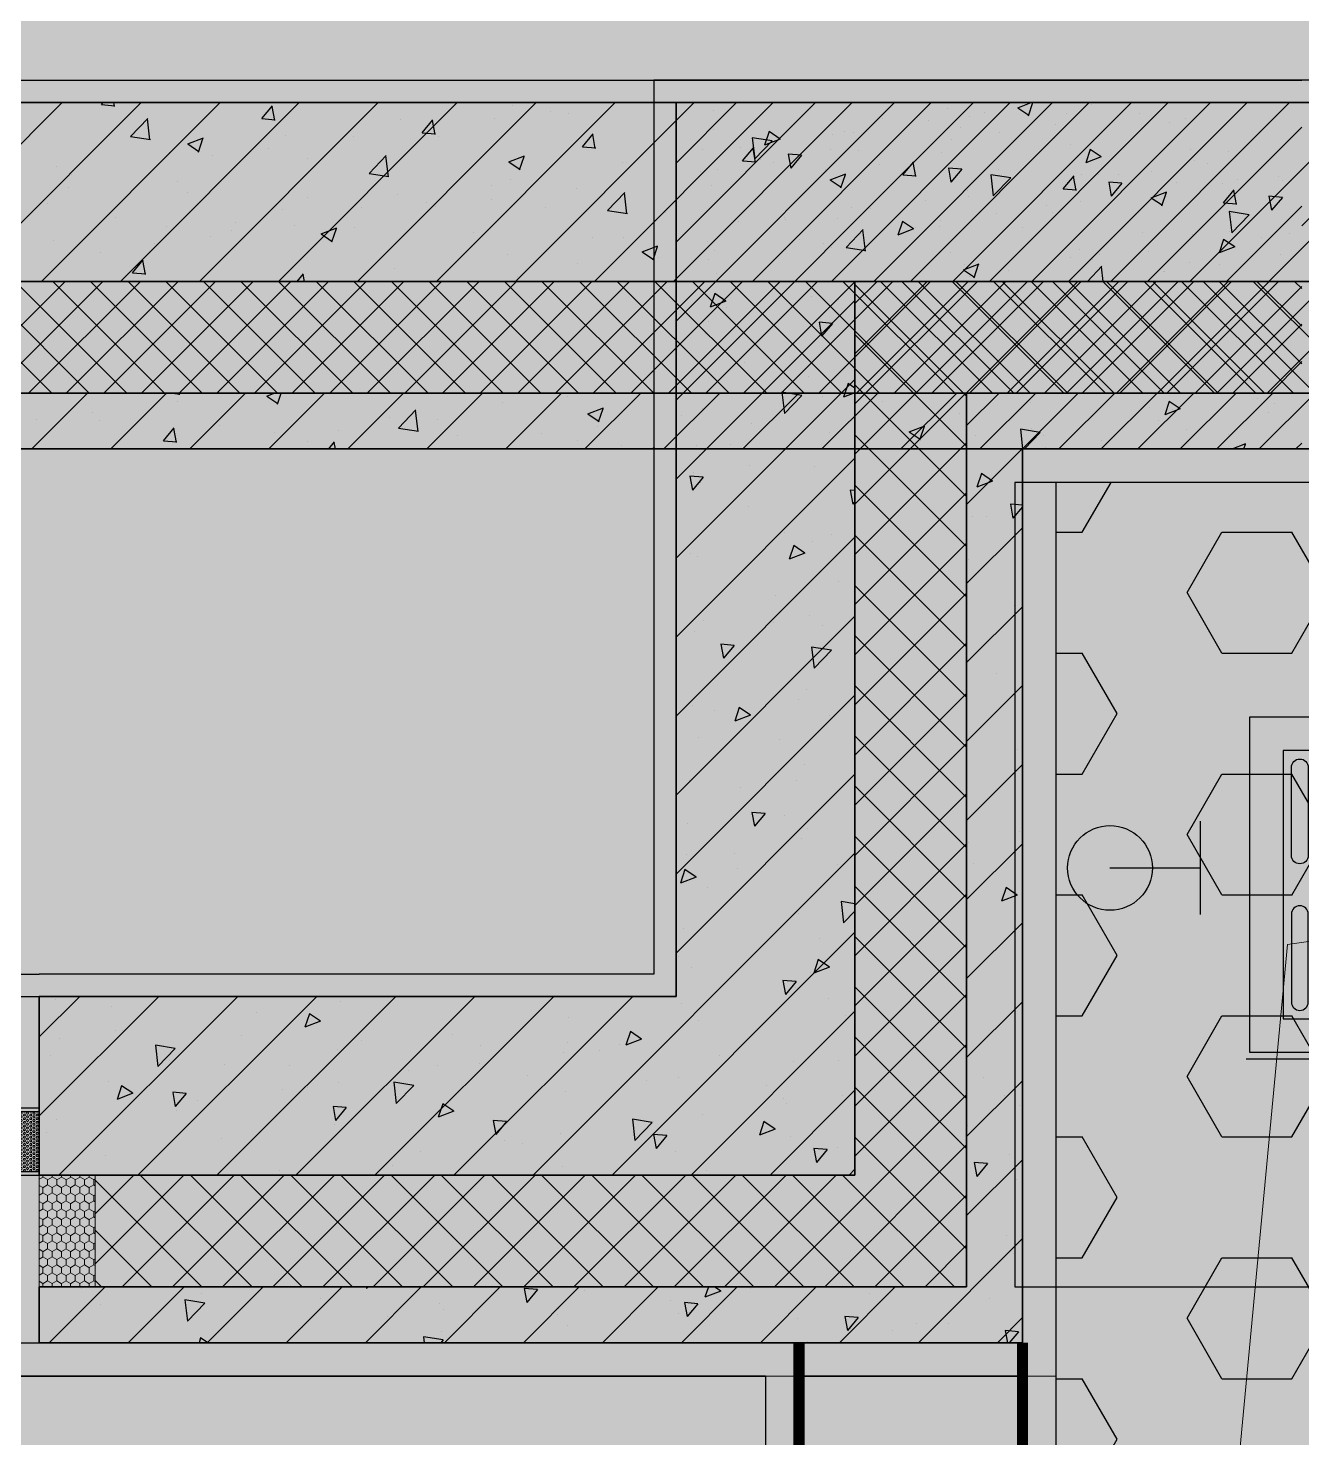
# Model space of a CAD drawing. Header units: inches. Extents: x 143994 to 247866, y 243815 to 272761.
# Drawn here: x 233328 to 234468, y 248811 to 250073 of the extents above; entities that cross this region are included whole.
import ezdxf

# ---------------------------------------------------------------- set-up
doc = ezdxf.new("R2010")
doc.units = ezdxf.units.IN
doc.header["$LTSCALE"] = 1000
doc.header["$MEASUREMENT"] = 0
doc.linetypes.add('DASH', pattern=[0.35, 0.25, -0.1])
doc.layers.get('DEFPOINTS').update_dxf_attribs({"color": 62})
for name, color, linetype in [('0-hat', 251, 'Continuous'), ('0-p5', 5, 'Continuous'), ('0-p7', 7, 'Continuous'), ('0-p9', 9, 'Continuous'), ('0-建筑1F', 127, 'Continuous'), ('0-建筑2F', 127, 'Continuous'), ('00给水管件', 32, 'Continuous'), ('00雨水标注', 3, 'Continuous'), ('A-S-face(建筑粉刷线)', 136, 'Continuous'), ('A-Wall-Patn', 255, 'Continuous'), ('PUB_HATCH', 8, 'Continuous')]:
    doc.layers.add(name, color=color, linetype=linetype)
for name, color, linetype, lineweight in [('A-Flr-LVTRY', 8, 'Continuous', 9), ('A-M-Stone', 11, 'Continuous', 15), ('A-Wall', 254, 'Continuous', 35), ('MQ-HZ幕墙绘制', 6, 'Continuous', 13), ('W-保温层', 8, 'Continuous', 13)]:
    doc.layers.add(name, color=color, linetype=linetype, lineweight=lineweight)
doc.styles.get("Standard").update_dxf_attribs({"font": 'arial.ttf'})
doc.linetypes.add('R_WATER_SUPPLY', pattern='A,3,-0.2,["R",Standard,S=0.3,R=0,X=-0.1,Y=-0.15],-0.2', length=3.4)

# ---------------------------------------------------------------- blocks, each defined once
blk = doc.blocks.new('A$C3A954F53')
at = {"layer": '0-hat'}
h = blk.add_hatch(dxfattribs=at)
h.set_pattern_fill('HEX', color=256, scale=500)
h.set_pattern_definition([(0, (36396.67, 147322.27), (0, 108.253175), [62.5, -125]), (120, (36396.67, 147322.27), (-93.75, -54.12659), [62.5, -125]), (60, (36459.17, 147322.27), (-93.75, 54.12659), [62.5, -125])])
h.paths.add_polyline_path([(3259.6, 0.1), (2859.5, 0.1), (2859.5, -34.5), (619.5, -34.5), (619.5, 0.5), (0, 0), (0, -2609.5), (3259.5, -2609.5)])
at = {"layer": 'DEFPOINTS'}
blk.add_lwpolyline([(3259.6, 0.1), (2859.5, 0.1), (2859.5, -34.5), (619.5, -34.5), (619.5, 0.5), (0, 0), (0, -2609.5), (3259.5, -2609.5)], close=True, dxfattribs=at)
blk = doc.blocks.new('144')
at = {"layer": 'A-S-face(建筑粉刷线)', "color": 127}
blk.add_line((647611.9, -390130.3), (649916.9, -390130.3), dxfattribs=at)
at = {"layer": 'A-Wall', "color": 127}
for p, q in [((649916.9, -390150.3), (647611.9, -390150.3)), ((649916.9, -390310.3), (647611.9, -390310.3)), ((647611.9, -390410.3), (649916.9, -390410.3)), ((647611.9, -390460.3), (649916.9, -390460.3)), ((649466.9, -390460.3), (649666.9, -390460.3))]:
    blk.add_line(p, q, dxfattribs=at)
at = {"layer": 'PUB_HATCH', "color": 127, "linetype": 'Continuous'}
for p, q in [((648647.4, -390310.3), (648807.4, -390150.3)), ((648718.1, -390310.3), (648878.1, -390150.3)), ((648788.9, -390310.3), (648948.9, -390150.3)), ((648842.7, -390152.1), (648844.2, -390150.3)), ((648842.7, -390152.1), (648854.7, -390153.1)), ((648854.3, -390153.6), (648853.7, -390150.3)), ((648859.6, -390310.3), (649019.6, -390150.3)), ((648930.3, -390310.3), (649090.3, -390150.3)), ((648986.2, -390164.6), (648995.8, -390153.1)), ((648997.7, -390166.2), (648995.4, -390153.6)), ((649001, -390310.3), (649161, -390150.3)), ((649071.7, -390310.3), (649231.7, -390150.3)), ((649142.4, -390310.3), (649302.4, -390150.3)), ((649210.9, -390152.7), (649210.9, -390152.7)), ((649213.1, -390310.3), (649373.1, -390150.3)), ((649283.8, -390310.3), (649443.8, -390150.3)), ((649354.5, -390310.3), (649514.5, -390150.3)), ((649425.3, -390310.3), (649585.3, -390150.3)), ((649492.8, -390150.9), (649492.8, -390150.9)), ((649496, -390310.3), (649656, -390150.3)), ((649566.7, -390310.3), (649726.7, -390150.3)), ((649637.4, -390310.3), (649797.4, -390150.3)), ((649662.8, -390154.8), (649674.6, -390150.3)), ((649672.3, -390162), (649676.3, -390150.3)), ((649708.1, -390310.3), (649868.1, -390150.3)), ((649916.9, -390260.7), (650027.3, -390150.3)), ((648868.6, -390180.6), (648884.2, -390164.4)), ((648886, -390183.7), (648883.8, -390164.7)), ((648986.2, -390164.6), (648998.1, -390165.7)), ((649109.9, -390165.5), (649109.9, -390165.5)), ((649129.6, -390177.2), (649139.2, -390165.7)), ((649141.2, -390178.7), (649138.9, -390166.2)), ((649194.5, -390164.4), (649194.5, -390164.4)), ((649244.6, -390157.8), (649244.6, -390157.8)), ((649260.7, -390160.4), (649260.7, -390160.4)), ((649541.9, -390164.3), (649541.9, -390164.3)), ((649599.6, -390155.4), (649599.6, -390155.4)), ((649619.9, -390162.4), (649619.9, -390162.4)), ((649662.8, -390154.8), (649672.7, -390161.5)), ((649706.3, -390159.9), (649706.3, -390159.9)), ((649771.9, -390160.3), (649771.9, -390160.3)), ((649813.1, -390164.4), (649813.1, -390164.4)), ((649007.2, -390179.6), (649007.2, -390179.6)), ((649129.6, -390177.2), (649141.6, -390178.2)), ((649273.1, -390189.7), (649282.7, -390178.2)), ((649284.6, -390191.3), (649282.3, -390178.7)), ((649516.1, -390177.4), (649516.1, -390177.4)), ((649646.1, -390176.9), (649646.1, -390176.9)), ((649696.2, -390170.3), (649696.2, -390170.3)), ((649778.8, -390310.3), (649916.9, -390172.2)), ((648868.6, -390180.6), (648886.4, -390183.4)), ((648919.9, -390187.3), (648933.9, -390181.9)), ((648919.9, -390187.3), (648929.8, -390194)), ((648929.4, -390194.5), (648933.5, -390182.4)), ((648992.4, -390191), (648992.4, -390191)), ((649068.2, -390181), (649068.2, -390181)), ((649144.1, -390180.4), (649144.1, -390180.4)), ((649273.1, -390189.7), (649285, -390190.8)), ((649415, -390190.2), (649415, -390190.2)), ((649416.5, -390202.3), (649426.1, -390190.8)), ((649425.3, -390184.3), (649425.3, -390184.3)), ((649428.1, -390203.8), (649425.8, -390191.3)), ((648903.3, -390194.6), (648903.3, -390194.6)), ((648942.4, -390197.6), (648942.4, -390197.6)), ((649027.4, -390200.5), (649027.4, -390200.5)), ((649082.1, -390213.7), (649097.6, -390197.5)), ((649099.5, -390216.8), (649097.2, -390197.8)), ((649207.3, -390203.3), (649221.3, -390197.9)), ((649207.3, -390203.3), (649217.3, -390210)), ((649216.9, -390210.5), (649220.9, -390198.4)), ((649308.6, -390204.3), (649308.6, -390204.3)), ((649312.4, -390204.3), (649312.4, -390204.3)), ((649416.5, -390202.3), (649428.5, -390203.3)), ((649444.1, -390203.5), (649444.1, -390203.5)), ((649519.8, -390193.5), (649519.8, -390193.5)), ((649560, -390214.8), (649569.6, -390203.3)), ((649571.5, -390216.4), (649569.2, -390203.8)), ((649821.2, -390202.1), (649821.2, -390202.1)), ((649851.6, -390194.2), (649851.6, -390194.2)), ((648802.3, -390207.4), (648802.3, -390207.4)), ((648816.1, -390214.2), (648816.1, -390214.2)), ((649082.1, -390213.7), (649099.8, -390216.5)), ((649394, -390210.1), (649394, -390210.1)), ((649494.7, -390219.3), (649508.7, -390214)), ((649504.3, -390226.5), (649508.4, -390214.5)), ((649560, -390214.8), (649571.9, -390215.9)), ((649703.4, -390227.4), (649713.1, -390215.9)), ((649715, -390228.9), (649712.7, -390216.4)), ((649720.2, -390214.9), (649720.2, -390214.9)), ((649734.9, -390214.2), (649734.9, -390214.2)), ((649895.7, -390216), (649895.7, -390216)), ((648813.3, -390226), (648813.3, -390226)), ((648910.8, -390220.5), (648910.8, -390220.5)), ((648920, -390230.5), (648920, -390230.5)), ((649192, -390224.3), (649192, -390224.3)), ((649208.5, -390219.3), (649208.5, -390219.3)), ((649267.7, -390226.7), (649267.7, -390226.7)), ((649494.7, -390219.3), (649504.7, -390226)), ((649617.5, -390229), (649617.5, -390229)), ((649703.4, -390227.4), (649715.4, -390228.4)), ((649782.2, -390235.4), (649796.2, -390230)), ((649791.7, -390242.6), (649795.8, -390230.5)), ((649845.6, -390222.6), (649845.6, -390222.6)), ((649846.9, -390239.9), (649856.5, -390228.4)), ((649858.4, -390241.5), (649856.1, -390228.9)), ((648794.2, -390240.5), (648794.2, -390240.5)), ((649026.8, -390235), (649026.8, -390235)), ((649107.5, -390232.1), (649107.5, -390232.1)), ((649133.6, -390239.5), (649133.6, -390239.5)), ((649191.9, -390236.7), (649191.9, -390236.7)), ((649295.5, -390246.8), (649311.1, -390230.6)), ((649312.9, -390249.9), (649310.7, -390231)), ((649618.3, -390234.3), (649618.3, -390234.3)), ((649719.3, -390239.2), (649719.3, -390239.2)), ((649782.2, -390235.4), (649792.1, -390242.1)), ((649846.9, -390239.9), (649858.8, -390241)), ((649849.5, -390310.3), (649916.9, -390242.9)), ((648855.4, -390252.9), (648855.4, -390252.9)), ((649004.8, -390246.1), (649004.8, -390246.1)), ((649075.4, -390244.4), (649075.4, -390244.4)), ((649141.9, -390243.3), (649141.9, -390243.3)), ((649240.3, -390244.1), (649240.3, -390244.1)), ((649295.5, -390246.8), (649313.3, -390249.6)), ((649347.1, -390248.6), (649347.1, -390248.6)), ((649453.9, -390253.1), (649453.9, -390253.1)), ((649501.7, -390254.3), (649501.7, -390254.3)), ((649513.6, -390244), (649513.6, -390244)), ((649643.6, -390249.2), (649643.6, -390249.2)), ((648900.9, -390261.1), (648900.9, -390261.1)), ((648958.7, -390264.4), (648958.7, -390264.4)), ((648962.2, -390257.4), (648962.2, -390257.4)), ((649015.6, -390259.9), (649015.6, -390259.9)), ((649039.3, -390267.8), (649053.3, -390262.4)), ((649039.3, -390267.8), (649049.2, -390274.5)), ((649048.8, -390275), (649052.9, -390263)), ((649069, -390261.9), (649069, -390261.9)), ((649175.7, -390266.4), (649175.7, -390266.4)), ((649412.6, -390256.8), (649412.6, -390256.8)), ((649509, -390279.9), (649524.5, -390263.7)), ((649526.4, -390283.1), (649524.1, -390264.1)), ((649560.6, -390257.6), (649560.6, -390257.6)), ((649593.5, -390255.8), (649593.5, -390255.8)), ((649667.4, -390262.1), (649667.4, -390262.1)), ((649774.1, -390266.6), (649774.1, -390266.6)), ((648799.9, -390273.9), (648799.9, -390273.9)), ((648889.7, -390276.5), (648889.7, -390276.5)), ((648939.8, -390269.9), (648939.8, -390269.9)), ((649282.5, -390270.9), (649282.5, -390270.9)), ((649309.9, -390270.8), (649309.9, -390270.8)), ((649326.7, -390283.8), (649340.7, -390278.5)), ((649336.3, -390291.1), (649340.3, -390279)), ((649385, -390274.3), (649385, -390274.3)), ((649389.3, -390275.4), (649389.3, -390275.4)), ((649467.2, -390272.4), (649467.2, -390272.4)), ((649496, -390279.9), (649496, -390279.9)), ((649509, -390279.9), (649526.7, -390282.7)), ((649818.8, -390268.7), (649818.8, -390268.7)), ((649880.9, -390271.1), (649880.9, -390271.1)), ((648842.1, -390284.4), (648842.1, -390284.4)), ((648870.4, -390302.5), (648880.1, -390291)), ((648882, -390304.1), (648879.7, -390291.5)), ((649206.1, -390285.8), (649206.1, -390285.8)), ((649326.7, -390283.8), (649336.6, -390290.6)), ((649341.4, -390289), (649341.4, -390289)), ((649391.5, -390282.4), (649391.5, -390282.4)), ((649602.8, -390284.5), (649602.8, -390284.5)), ((649709.6, -390289), (649709.6, -390289)), ((649717.8, -390281.5), (649717.8, -390281.5)), ((649816.3, -390293.5), (649816.3, -390293.5)), ((648870.4, -390302.5), (648882.4, -390303.6)), ((649017.9, -390310.3), (649023.5, -390303.6)), ((649024.3, -390310.3), (649023.2, -390304.1)), ((649105, -390298.6), (649105, -390298.6)), ((649215.1, -390305.6), (649215.1, -390305.6)), ((649268.4, -390294.3), (649268.4, -390294.3)), ((649614.1, -390299.9), (649628.1, -390294.5)), ((649614.1, -390299.9), (649624.1, -390306.6)), ((649615.1, -390295.5), (649615.1, -390295.5)), ((649623.7, -390307.1), (649627.7, -390295)), ((649725.1, -390310.3), (649738, -390296.8)), ((649739.1, -390310.3), (649737.6, -390297.2)), ((649793, -390301.5), (649793, -390301.5)), ((649843.1, -390294.9), (649843.1, -390294.9)), ((648780.3, -390460.3), (648830.3, -390410.3)), ((648851, -390460.3), (648901, -390410.3)), ((648906.2, -390410.3), (648912.9, -390411.3)), ((648910.3, -390417.7), (648910.3, -390417.7)), ((648912.5, -390411.7), (648912.4, -390410.3)), ((648921.7, -390460.3), (648971.7, -390410.3)), ((648990.6, -390412.9), (648997.3, -390410.3)), ((648990.6, -390412.9), (649000.5, -390419.6)), ((648992.4, -390460.3), (649042.4, -390410.3)), ((649000.2, -390420.1), (649003.4, -390410.3)), ((649063.1, -390460.3), (649113.1, -390410.3)), ((649133.8, -390460.3), (649183.8, -390410.3)), ((649201.2, -390419), (649201.2, -390419)), ((649204.5, -390460.3), (649254.5, -390410.3)), ((649260.1, -390413.7), (649260.1, -390413.7)), ((649275.3, -390460.3), (649325.3, -390410.3)), ((649346, -390460.3), (649396, -390410.3)), ((649416.7, -390460.3), (649466.7, -390410.3)), ((649487.4, -390460.3), (649537.4, -390410.3)), ((649488.3, -390413.6), (649488.3, -390413.6)), ((649541.3, -390417.5), (649541.3, -390417.5)), ((649558.1, -390460.3), (649608.1, -390410.3)), ((649628.8, -390460.3), (649678.8, -390410.3)), ((649699.5, -390460.3), (649749.5, -390410.3)), ((649712.9, -390414.6), (649712.9, -390414.6)), ((649770.2, -390460.3), (649820.2, -390410.3)), ((649840.9, -390460.3), (649890.9, -390410.3)), ((648834.6, -390427.7), (648834.6, -390427.7)), ((649100.2, -390431.8), (649100.2, -390431.8)), ((649108.6, -390441.7), (649124.1, -390425.4)), ((649126, -390444.8), (649123.8, -390425.8)), ((649278, -390428.9), (649292, -390423.5)), ((649278, -390428.9), (649288, -390435.6)), ((649287.6, -390436.1), (649291.6, -390424)), ((649362, -390430.2), (649362, -390430.2)), ((649610.2, -390428.7), (649610.2, -390428.7)), ((648784.5, -390434.3), (648784.5, -390434.3)), ((648841.3, -390434.4), (648841.3, -390434.4)), ((648898.2, -390452.9), (648907.8, -390441.5)), ((648909.8, -390454.5), (648907.5, -390442)), ((648948.1, -390438.9), (648948.1, -390438.9)), ((649054.8, -390443.4), (649054.8, -390443.4)), ((649108.6, -390441.7), (649126.4, -390444.4)), ((649143.5, -390433.7), (649143.5, -390433.7)), ((649286.2, -390440.2), (649286.2, -390440.2)), ((649424.7, -390437.6), (649424.7, -390437.6)), ((649506.3, -390443.7), (649506.3, -390443.7)), ((649565.4, -390444.9), (649579.4, -390439.5)), ((649565.4, -390444.9), (649575.4, -390451.6)), ((649575, -390452.1), (649579.1, -390440)), ((649813.6, -390442.7), (649813.6, -390442.7)), ((648898.2, -390452.9), (648910.2, -390454)), ((648997.5, -390445.9), (648997.5, -390445.9)), ((649026.9, -390453.7), (649026.9, -390453.7)), ((649046, -390460.3), (649051.3, -390454)), ((649052, -390460.3), (649050.9, -390454.5)), ((649161.6, -390447.9), (649161.6, -390447.9)), ((649236.2, -390446.8), (649236.2, -390446.8)), ((649268.4, -390452.4), (649268.4, -390452.4)), ((649308.1, -390457.6), (649308.1, -390457.6)), ((649375.1, -390456.9), (649375.1, -390456.9)), ((649405.3, -390456.5), (649405.3, -390456.5)), ((649737.9, -390452.7), (649737.9, -390452.7)), ((649851, -390447.5), (649851, -390447.5)), ((649854.5, -390460.3), (649866.9, -390455.5)), ((649865.1, -390460.3), (649866.5, -390456)), ((649911.6, -390460.3), (649916.9, -390455)), ((649915.4, -390453.4), (649915.4, -390453.4)), ((649335.9, -390460.3), (649337.6, -390458.5)), ((649337.4, -390460.3), (649337.2, -390458.9)), ((649466.9, -390460.5), (649467.1, -390460.3)), ((649687.8, -390459.2), (649687.8, -390459.2))]:
    blk.add_line(p, q, dxfattribs=at)
at = {"layer": 'W-保温层', "color": 127, "linetype": 'Continuous'}
for p, q in [((648698.1, -390310.3), (648798.1, -390410.3)), ((648710.1, -390410.3), (648810.1, -390310.3)), ((648731.8, -390310.3), (648831.8, -390410.3)), ((648743.8, -390410.3), (648843.8, -390310.3)), ((648765.5, -390310.3), (648865.5, -390410.3)), ((648777.5, -390410.3), (648877.5, -390310.3)), ((648799.2, -390310.3), (648899.2, -390410.3)), ((648811.2, -390410.3), (648911.2, -390310.3)), ((648832.8, -390310.3), (648932.8, -390410.3)), ((648844.8, -390410.3), (648944.8, -390310.3)), ((648866.5, -390310.3), (648966.5, -390410.3)), ((648878.5, -390410.3), (648978.5, -390310.3)), ((648900.2, -390310.3), (649000.2, -390410.3)), ((648912.2, -390410.3), (649012.2, -390310.3)), ((648933.9, -390310.3), (649033.9, -390410.3)), ((648945.9, -390410.3), (649045.9, -390310.3)), ((648967.5, -390310.3), (649067.5, -390410.3)), ((648979.5, -390410.3), (649079.5, -390310.3)), ((649001.2, -390310.3), (649101.2, -390410.3)), ((649013.2, -390410.3), (649113.2, -390310.3)), ((649034.9, -390310.3), (649134.9, -390410.3)), ((649046.9, -390410.3), (649146.9, -390310.3)), ((649068.6, -390310.3), (649168.6, -390410.3)), ((649080.6, -390410.3), (649180.6, -390310.3)), ((649102.2, -390310.3), (649202.2, -390410.3)), ((649114.2, -390410.3), (649214.2, -390310.3)), ((649135.9, -390310.3), (649235.9, -390410.3)), ((649147.9, -390410.3), (649247.9, -390310.3)), ((649169.6, -390310.3), (649269.6, -390410.3)), ((649181.6, -390410.3), (649281.6, -390310.3)), ((649203.3, -390310.3), (649303.3, -390410.3)), ((649215.3, -390410.3), (649315.3, -390310.3)), ((649236.9, -390310.3), (649336.9, -390410.3)), ((649248.9, -390410.3), (649348.9, -390310.3)), ((649270.6, -390310.3), (649370.6, -390410.3)), ((649282.6, -390410.3), (649382.6, -390310.3)), ((649304.3, -390310.3), (649404.3, -390410.3)), ((649316.3, -390410.3), (649416.3, -390310.3)), ((649338, -390310.3), (649438, -390410.3)), ((649350, -390410.3), (649450, -390310.3)), ((649371.6, -390310.3), (649471.6, -390410.3)), ((649383.6, -390410.3), (649483.6, -390310.3)), ((649405.3, -390310.3), (649505.3, -390410.3)), ((649417.3, -390410.3), (649517.3, -390310.3)), ((649439, -390310.3), (649539, -390410.3)), ((649451, -390410.3), (649551, -390310.3)), ((649472.7, -390310.3), (649572.7, -390410.3)), ((649484.7, -390410.3), (649584.7, -390310.3)), ((649506.3, -390310.3), (649606.3, -390410.3)), ((649518.4, -390410.3), (649618.4, -390310.3)), ((649540, -390310.3), (649640, -390410.3)), ((649552, -390410.3), (649652, -390310.3)), ((649573.7, -390310.3), (649673.7, -390410.3)), ((649585.7, -390410.3), (649685.7, -390310.3)), ((649607.4, -390310.3), (649707.4, -390410.3)), ((649619.4, -390410.3), (649719.4, -390310.3)), ((649641.1, -390310.3), (649741.1, -390410.3)), ((649653.1, -390410.3), (649753.1, -390310.3)), ((649674.7, -390310.3), (649774.7, -390410.3)), ((649686.7, -390410.3), (649786.7, -390310.3)), ((649708.4, -390310.3), (649808.4, -390410.3)), ((649720.4, -390410.3), (649820.4, -390310.3)), ((649742.1, -390310.3), (649842.1, -390410.3)), ((649754.1, -390410.3), (649854.1, -390310.3)), ((649775.8, -390310.3), (649875.8, -390410.3)), ((649787.8, -390410.3), (649887.8, -390310.3)), ((649809.4, -390310.3), (649909.4, -390410.3)), ((649821.4, -390410.3), (649916.9, -390314.8)), ((649843.1, -390310.3), (649916.9, -390384.1)), ((649876.8, -390310.3), (649916.9, -390350.4)), ((649910.5, -390310.3), (649916.9, -390316.7)), ((649855.1, -390410.3), (649916.9, -390348.5)), ((649888.8, -390410.3), (649916.9, -390382.1))]:
    blk.add_line(p, q, dxfattribs=at)
blk = doc.blocks.new('1442323')
at = {"layer": 'MQ-HZ幕墙绘制'}
h = blk.add_hatch(dxfattribs=at)
h.set_pattern_fill('HEX', color=127, style=0)
h.set_pattern_definition([(1e-14, (690661.5287, -390018.3565), (-4e-16, 1.649778), [0.9525, -1.905]), (120, (690661.5287, -390018.3565), (-1.4287497, -0.824889), [0.9525, -1.905]), (60, (690662.4812, -390018.3565), (-1.4287497, 0.824889), [0.9525, -1.905])])
h.paths.add_polyline_path([(690836.9, -391196.3), (690836.9, -391142.3), (690819.9, -391142.3), (690819.9, -391196.3)])
h = blk.add_hatch(dxfattribs=at)
h.set_pattern_fill('HONEY', color=127, scale=3, angle=90)
h.set_pattern_definition([(90, (309965.537, -388663.768), (-4.124445, 7.14375), [4.7625, -9.525]), (210, (309965.537, -388663.768), (-4.12444648, -7.143749147), [4.7625, -9.525]), (150, (309965.537, -388663.768), (-8.24889148, 8.53e-07), [-9.525, 4.7625])])
h.paths.add_polyline_path([(690836.9, -391199.3), (690836.9, -391299.3), (690886.9, -391299.3), (690886.9, -391199.3)])
at = {"layer": 'A-Flr-LVTRY', "color": 127}
for p, q in [((691954.2, -390992.9), (694896.9, -390579.3)), ((691746.9, -393189.3), (691954.2, -390992.9))]:
    blk.add_line(p, q, dxfattribs=at)
at = {"layer": 'A-M-Stone', "color": 127}
for p, q in [((692336.9, -390579.3), (691746.9, -390579.3)), ((691746.9, -390579.3), (691746.9, -391379.3)), ((690806.9, -391379.3), (690836.9, -391379.3)), ((691746.9, -391379.3), (690836.9, -391379.3))]:
    blk.add_line(p, q, dxfattribs=at)
at = {"layer": 'A-S-face(建筑粉刷线)', "color": 127}
for p, q in [((692336.9, -390219.3), (691386.9, -390219.3)), ((691386.9, -390219.3), (691386.9, -391019.3)), ((691386.9, -391019.3), (690836.9, -391019.3))]:
    blk.add_line(p, q, dxfattribs=at)
blk.add_lwpolyline([(690816.9, -391139.3), (690816.9, -391019.3), (690836.9, -391019.3)], dxfattribs=at)
at = {"layer": 'A-Wall', "color": 127}
for p, q in [((692336.9, -390239.3), (691406.9, -390239.3)), ((691406.9, -390239.3), (691406.9, -391039.3)), ((691566.9, -391199.3), (691566.9, -390399.3)), ((691566.9, -390399.3), (692336.9, -390399.3)), ((691666.9, -391299.3), (691666.9, -390499.3)), ((691666.9, -390499.3), (692336.9, -390499.3)), ((692336.9, -390549.3), (691716.9, -390549.3)), ((691716.9, -390549.3), (691716.9, -391349.3)), ((691406.9, -391039.3), (690836.9, -391039.3)), ((690836.9, -391039.3), (690836.9, -391199.3)), ((690836.9, -391199.3), (691566.9, -391199.3)), ((690836.9, -391349.3), (690836.9, -391299.3)), ((690836.9, -391299.3), (691666.9, -391299.3)), ((691716.9, -391349.3), (690836.9, -391349.3)), ((691716.9, -391379.3), (691516.9, -391379.3))]:
    blk.add_line(p, q, dxfattribs=at)
at = {"layer": 'MQ-HZ幕墙绘制', "color": 127, "lineweight": -3}
blk.add_lwpolyline([(690816.9, -391139.3), (690816.9, -391199.3), (690833.9, -391199.3), (690833.9, -391199.3), (690836.9, -391199.3), (690836.9, -391196.3), (690819.9, -391196.3), (690819.9, -391142.3), (690836.9, -391142.3), (690836.9, -391139.3), (690833.9, -391139.3), (690833.9, -391139.3), (690816.9, -391139.3, 0.000051)], format="xyb", dxfattribs=at)
at = {"layer": 'MQ-HZ幕墙绘制', "color": 127}
blk.add_lwpolyline([(690836.9, -391199.3), (690836.9, -391299.3), (690886.9, -391299.3), (690886.9, -391199.3)], close=True, dxfattribs=at)
at = {"layer": 'PUB_HATCH', "color": 127, "linetype": 'Continuous'}
for p, q in [((691673.2, -390239.3), (691406.9, -390505.6)), ((691602.5, -390239.3), (691406.9, -390434.8)), ((691531.7, -390239.3), (691406.9, -390364.1)), ((691461, -390239.3), (691406.9, -390293.4)), ((691743.9, -390239.3), (691583.9, -390399.3)), ((691814.6, -390239.3), (691654.6, -390399.3)), ((691885.3, -390239.3), (691725.3, -390399.3)), ((691778.3, -390241.2), (691778.3, -390241.2)), ((691956, -390239.3), (691796, -390399.3)), ((692026.7, -390239.3), (691866.7, -390399.3)), ((692097.4, -390239.3), (691937.4, -390399.3)), ((691952.4, -390242.1), (691952.4, -390242.1)), ((691440.7, -390246.5), (691440.7, -390246.5)), ((691633.1, -390254.9), (691633.1, -390254.9)), ((691683.1, -390248.3), (691683.1, -390248.3)), ((691440.1, -390263.6), (691440.1, -390263.6)), ((691490.1, -390265.2), (691486.1, -390277.3)), ((691500.1, -390271.9), (691490.1, -390265.2)), ((691546.8, -390268.1), (691546.8, -390268.1)), ((691557.3, -390264.8), (691557.3, -390264.8)), ((691661.7, -390261.2), (691661.7, -390261.2)), ((691848.5, -390257.1), (691848.5, -390257.1)), ((691475.1, -390270.7), (691477.3, -390289.7)), ((691492.9, -390273.5), (691475.1, -390270.7)), ((691492.9, -390273.5), (691477.3, -390289.7)), ((691500.1, -390271.9), (691486.1, -390277.3)), ((691653.6, -390272.6), (691653.6, -390272.6)), ((691745.8, -390271.2), (691745.8, -390271.2)), ((691760.3, -390277.1), (691760.3, -390277.1)), ((691431, -390281.5), (691431, -390281.5)), ((691482.2, -390290.4), (691482.2, -390290.4)), ((691519.1, -390286.4), (691507.2, -390285.4)), ((691507.2, -390285.4), (691509.5, -390297.9)), ((691519.1, -390286.4), (691509.5, -390297.9)), ((691545.1, -390281.2), (691545.1, -390281.2)), ((691644.8, -390284), (691644.8, -390284)), ((691777.5, -390281.2), (691773.5, -390293.3)), ((691787.5, -390287.9), (691773.5, -390293.3)), ((691787.5, -390287.9), (691777.5, -390281.2)), ((691867.1, -390281.6), (691867.1, -390281.6)), ((691428.4, -390301.2), (691428.4, -390301.2)), ((691540.9, -390299), (691540.9, -390299)), ((691589, -390295), (691589, -390295)), ((691662.6, -390299), (691650.6, -390297.9)), ((691650.6, -390297.9), (691652.9, -390310.5)), ((691662.6, -390299), (691652.9, -390310.5)), ((691688.6, -390303.8), (691690.8, -390322.8)), ((691706.4, -390306.6), (691688.6, -390303.8)), ((691695.8, -390299.5), (691695.8, -390299.5)), ((691802.5, -390304), (691802.5, -390304)), ((691832.6, -390300.6), (691832.6, -390300.6)), ((691882.6, -390294), (691882.6, -390294)), ((691438.2, -390313.1), (691438.2, -390313.1)), ((691706.4, -390306.6), (691690.8, -390322.8)), ((691756.8, -390310.5), (691756.8, -390310.5)), ((691806, -390311.5), (691794.1, -390310.5)), ((691794.1, -390310.5), (691796.4, -390323)), ((691806, -390311.5), (691796.4, -390323)), ((691854.7, -390311.2), (691854.7, -390311.2)), ((691909.3, -390308.5), (691909.3, -390308.5)), ((691949.9, -390308.7), (691949.9, -390308.7)), ((691630.5, -390327.2), (691630.5, -390327.2)), ((691738.1, -390331.2), (691738.1, -390331.2)), ((691846.1, -390323.7), (691846.1, -390323.7)), ((691949.5, -390324.1), (691937.5, -390323)), ((691937.5, -390323), (691939.8, -390335.6)), ((691949.5, -390324.1), (691939.8, -390335.6)), ((691504.7, -390343.7), (691504.7, -390343.7)), ((691580.5, -390333.8), (691580.5, -390333.8)), ((691743.4, -390337.7), (691743.4, -390337.7)), ((691902, -390336.9), (691904.2, -390355.9)), ((691919.8, -390339.7), (691902, -390336.9)), ((691919.8, -390339.7), (691904.2, -390355.9)), ((691609.5, -390345.7), (691605.4, -390357.8)), ((691619.4, -390352.4), (691605.4, -390357.8)), ((691619.4, -390352.4), (691609.5, -390345.7)), ((691621.4, -390351.2), (691621.4, -390351.2)), ((691642.4, -390350.6), (691642.4, -390350.6)), ((691902.6, -390355.1), (691902.6, -390355.1)), ((691956.3, -390356.2), (691956.3, -390356.2)), ((691538.5, -390365.5), (691538.5, -390365.5)), ((691896.9, -390361.8), (691892.9, -390373.8)), ((691906.9, -390368.5), (691892.9, -390373.8)), ((691906.9, -390368.5), (691896.9, -390361.8)), ((691435.8, -390379.6), (691435.8, -390379.6)), ((691504.8, -390371.2), (691504.8, -390371.2)), ((691780, -390379.4), (691780, -390379.4)), ((691786, -390375.1), (691786, -390375.1)), ((691830, -390372.9), (691830, -390372.9)), ((691947.5, -390375.2), (691947.5, -390375.2)), ((691443.3, -390392.6), (691443.3, -390392.6)), ((691704.2, -390389.4), (691704.2, -390389.4)), ((691843.6, -390390.2), (691843.6, -390390.2)), ((691550, -390397.2), (691550, -390397.2)), ((691669.4, -390395.1), (691669.4, -390395.1)), ((691566.9, -390416.3), (691406.9, -390576.3)), ((691441.5, -390410.2), (691437.4, -390422.3)), ((691451.4, -390417), (691437.4, -390422.3)), ((691451.4, -390417), (691441.5, -390410.2)), ((691527.8, -390412.6), (691527.8, -390412.6)), ((691552.7, -390415.2), (691552.7, -390415.2)), ((691452.1, -390422.6), (691452.1, -390422.6)), ((691536, -390432.1), (691536, -390432.1)), ((691436.1, -390435.2), (691436.1, -390435.2)), ((691546.9, -390436.9), (691534.9, -390435.8)), ((691534.9, -390435.8), (691537.2, -390448.3)), ((691546.9, -390436.9), (691537.2, -390448.3)), ((691433.4, -390446.2), (691433.4, -390446.2)), ((691468.1, -390472), (691468.1, -390472)), ((691566.9, -390487), (691406.9, -390647)), ((691475.2, -390491.5), (691475.2, -390491.5)), ((691525.3, -390484.9), (691525.3, -390484.9)), ((691560.8, -390490.8), (691556.8, -390502.9)), ((691566.9, -390494.9), (691560.8, -390490.8)), ((691501.7, -390498.6), (691503.9, -390517.6)), ((691519.4, -390501.4), (691501.7, -390498.6)), ((691519.4, -390501.4), (691503.9, -390517.6)), ((691510.3, -390498.8), (691510.3, -390498.8)), ((691533.6, -390498.7), (691533.6, -390498.7)), ((691566.9, -390499), (691556.8, -390502.9)), ((691766.7, -390499.3), (691666.9, -390599.1)), ((691696, -390499.3), (691666.9, -390528.4)), ((691723.8, -390507.8), (691723.8, -390507.8)), ((691837.4, -390499.3), (691787.4, -390549.3)), ((691848.3, -390506.8), (691844.2, -390518.9)), ((691858.2, -390513.5), (691848.3, -390506.8)), ((691908.1, -390499.3), (691858.1, -390549.3)), ((691926.9, -390504), (691926.9, -390504)), ((691978.9, -390499.3), (691928.9, -390549.3)), ((691430.9, -390512.8), (691430.9, -390512.8)), ((691830.5, -390512.4), (691830.5, -390512.4)), ((691858.2, -390513.5), (691844.2, -390518.9)), ((691851.1, -390514), (691851.1, -390514)), ((691937.3, -390516.9), (691937.3, -390516.9)), ((691942.6, -390508.4), (691942.6, -390508.4)), ((691715.1, -390531.7), (691717.1, -390549.3)), ((691732.9, -390534.5), (691715.1, -390531.7)), ((691724.8, -390530.6), (691724.8, -390530.6)), ((691838.8, -390523.4), (691838.8, -390523.4)), ((691544.5, -390534.5), (691544.5, -390534.5)), ((691674.7, -390537.2), (691674.7, -390537.2)), ((691732.9, -390534.5), (691718.7, -390549.3)), ((691736.1, -390537.5), (691736.1, -390537.5)), ((691566.9, -390557.7), (691406.9, -390717.7)), ((691427.8, -390554.5), (691427.8, -390554.5)), ((691422.6, -390570.4), (691422.6, -390570.4)), ((691472.7, -390563.8), (691472.7, -390563.8)), ((691531.2, -390565.3), (691531.2, -390565.3)), ((691431.2, -390574.7), (691419.2, -390573.7)), ((691419.2, -390573.7), (691421.5, -390586.2)), ((691431.2, -390574.7), (691421.5, -390586.2)), ((691428.5, -390579.4), (691428.5, -390579.4)), ((691680.2, -390571.3), (691676.2, -390583.4)), ((691690.2, -390578), (691676.2, -390583.4)), ((691690.2, -390578), (691680.2, -390571.3)), ((691566.9, -390586.6), (691562.7, -390586.2)), ((691562.7, -390586.3), (691565, -390598.8)), ((691471.3, -390601), (691471.3, -390601)), ((691566.9, -390596.5), (691565, -390598.8)), ((691716.9, -390599.7), (691706.1, -390598.8)), ((691706.1, -390598.8), (691708.4, -390611.3)), ((691716.9, -390601.2), (691708.4, -390611.3)), ((691716.9, -390619.8), (691666.9, -390669.8)), ((691672.2, -390609.5), (691672.2, -390609.5)), ((691684.8, -390610), (691684.8, -390610)), ((691566.9, -390628.4), (691406.9, -390788.4)), ((691504.2, -390624.5), (691504.2, -390624.5)), ((691528.8, -390631.9), (691528.8, -390631.9)), ((691546.4, -390626.1), (691546.4, -390626.1)), ((691420.1, -390642.7), (691420.1, -390642.7)), ((691426.1, -390645.9), (691426.1, -390645.9)), ((691512.2, -390635.8), (691508.1, -390647.9)), ((691522.1, -390642.5), (691508.1, -390647.9)), ((691522.1, -390642.5), (691512.2, -390635.8)), ((691668.8, -390648.4), (691668.8, -390648.4)), ((691552.1, -390668.4), (691552.1, -390668.4)), ((691496.1, -390680.3), (691496.1, -390680.3)), ((691435.5, -390688.4), (691435.5, -390688.4)), ((691716.9, -390690.5), (691666.9, -390740.5)), ((691709.6, -390689.4), (691709.6, -390689.4)), ((691566.9, -390699.1), (691406.9, -390859.1)), ((691431.5, -390702.7), (691431.5, -390702.7)), ((691493.8, -390704.9), (691493.8, -390704.9)), ((691526.3, -390698.4), (691526.3, -390698.4)), ((691538.3, -390707.2), (691538.3, -390707.2)), ((691423.6, -390712.5), (691423.6, -390712.5)), ((691458.9, -390725.2), (691447, -390724.1)), ((691447, -390724.1), (691449.3, -390736.7)), ((691458.9, -390725.2), (691449.3, -390736.7)), ((691528.2, -390726.6), (691530.4, -390745.6)), ((691546, -390729.3), (691528.2, -390726.6)), ((691546, -390729.3), (691530.4, -390745.6)), ((691693.3, -390750.6), (691693.3, -390750.6)), ((691566.9, -390769.8), (691406.9, -390929.8)), ((691523.9, -390765), (691523.9, -390765)), ((691716.9, -390761.2), (691666.9, -390811.2)), ((691421.2, -390779.1), (691421.2, -390779.1)), ((691441.2, -390783.8), (691441.2, -390783.8)), ((691463.5, -390780.8), (691459.5, -390792.9)), ((691473.5, -390787.5), (691463.5, -390780.8)), ((691516.9, -390773.9), (691516.9, -390773.9)), ((691473.5, -390787.5), (691459.5, -390792.9)), ((691543.9, -390787.7), (691543.9, -390787.7)), ((691427.2, -390807.8), (691427.2, -390807.8)), ((691499.3, -390809.4), (691499.3, -390809.4)), ((691712.9, -390818.4), (691712.9, -390818.4)), ((691716.4, -390819.5), (691716.4, -390819.5)), ((691521.5, -390831.6), (691521.5, -390831.6)), ((691716.9, -390831.9), (691666.9, -390881.9)), ((691566.9, -390840.5), (691406.9, -391000.5)), ((691418.8, -390845.7), (691418.8, -390845.7)), ((691514.4, -390846.1), (691514.4, -390846.1)), ((691464.3, -390852.7), (691464.3, -390852.7)), ((691417.4, -390884.2), (691417.4, -390884.2)), ((691486.7, -390875.6), (691474.7, -390874.6)), ((691474.7, -390874.6), (691477, -390887.1)), ((691486.7, -390875.6), (691477, -390887.1)), ((691503.6, -390877.8), (691503.6, -390877.8)), ((691519, -390898.2), (691519, -390898.2)), ((691524.1, -390888.7), (691524.1, -390888.7)), ((691713.9, -390891.8), (691713.9, -390891.8)), ((691566.9, -390911.2), (691278.9, -391199.3)), ((691459.5, -390911.1), (691459.5, -390911.1)), ((691716.9, -390902.7), (691666.9, -390952.7)), ((691668.2, -390901.6), (691668.2, -390901.6)), ((691416.3, -390912.3), (691416.3, -390912.3)), ((691551.6, -390921.7), (691551.6, -390921.7)), ((691566.3, -390915.6), (691566.3, -390915.6)), ((691673.1, -390920.1), (691673.1, -390920.1)), ((691414.8, -390925.9), (691410.8, -390937.9)), ((691424.8, -390932.6), (691410.8, -390937.9)), ((691411.7, -390931.6), (691411.7, -390931.6)), ((691424.8, -390932.6), (691414.8, -390925.9)), ((691461.7, -390925), (691461.7, -390925)), ((691434.9, -390941.7), (691434.9, -390941.7)), ((691702.3, -390941.9), (691698.2, -390954)), ((691712.2, -390948.6), (691698.2, -390954)), ((691712.2, -390948.6), (691702.3, -390941.9)), ((691554.7, -390954.5), (691556.9, -390973.5)), ((691566.9, -390956.4), (691554.7, -390954.5)), ((691516.6, -390964.8), (691516.6, -390964.8)), ((691566.9, -390963), (691556.9, -390973.5)), ((691716.9, -390973.4), (691666.9, -391023.4)), ((691566.9, -390981.9), (691349.6, -391199.3)), ((691413.9, -390978.8), (691413.9, -390978.8)), ((691535.4, -390987.3), (691535.4, -390987.3)), ((691409.1, -391003.9), (691409.1, -391003.9)), ((691534.2, -391006.4), (691530.2, -391018.5)), ((691544.2, -391013.1), (691534.2, -391006.4)), ((691420.6, -391013.3), (691420.6, -391013.3)), ((691514.4, -391026.1), (691502.5, -391025)), ((691502.5, -391025), (691504.8, -391037.6)), ((691527.4, -391017.8), (691527.4, -391017.8)), ((691544.2, -391013.1), (691530.2, -391018.5)), ((691514.4, -391026.1), (691504.8, -391037.5)), ((691514.2, -391031.3), (691514.2, -391031.3)), ((690943.9, -391039.3), (690836.9, -391146.3)), ((690873.2, -391039.3), (690836.9, -391075.6)), ((690851.7, -391041.8), (690851.7, -391041.8)), ((691014.6, -391039.3), (690854.6, -391199.3)), ((690901.4, -391048.5), (690901.4, -391048.5)), ((691085.3, -391039.3), (690925.3, -391199.3)), ((691156, -391039.3), (690996, -391199.3)), ((691226.7, -391039.3), (691066.7, -391199.3)), ((691106.9, -391043.7), (691106.9, -391043.7)), ((691297.4, -391039.3), (691137.4, -391199.3)), ((691368.1, -391039.3), (691208.1, -391199.3)), ((691411.5, -391045.4), (691411.5, -391045.4)), ((691543.3, -391041), (691543.3, -391041)), ((691716.9, -391044.1), (691666.9, -391094.1)), ((691031.2, -391053.7), (691031.2, -391053.7)), ((691078.8, -391054.9), (691074.7, -391067)), ((691088.7, -391061.6), (691074.7, -391067)), ((691088.7, -391061.6), (691078.8, -391054.9)), ((691310.5, -391058.2), (691310.5, -391058.2)), ((691566.9, -391052.7), (691420.3, -391199.3)), ((691426.7, -391061), (691426.7, -391061)), ((691558.6, -391056.2), (691558.6, -391056.2)), ((690904.9, -391070.3), (690904.9, -391070.3)), ((690911.6, -391070), (690911.6, -391070)), ((691018.3, -391074.5), (691018.3, -391074.5)), ((691206.6, -391073.2), (691206.6, -391073.2)), ((691366.2, -391070.9), (691362.1, -391083)), ((691376.1, -391077.6), (691366.2, -391070.9)), ((691482.8, -391066.2), (691482.8, -391066.2)), ((691716.6, -391070.1), (691716.6, -391070.1)), ((690854.8, -391076.9), (690854.8, -391076.9)), ((690940.9, -391083.1), (690943.1, -391102.1)), ((690958.6, -391085.9), (690940.9, -391083.1)), ((690958.6, -391085.9), (690943.1, -391102.1)), ((691103.9, -391087.3), (691103.9, -391087.3)), ((691125.1, -391079), (691125.1, -391079)), ((691231.9, -391083.5), (691231.9, -391083.5)), ((691310, -391081), (691310, -391081)), ((691338.6, -391088), (691338.6, -391088)), ((691356.5, -391082.8), (691356.5, -391082.8)), ((691376.1, -391077.6), (691362.1, -391083)), ((690847, -391092.4), (690847, -391092.4)), ((690953.7, -391096.9), (690953.7, -391096.9)), ((691002.9, -391100.1), (691002.9, -391100.1)), ((691193.4, -391101.1), (691193.4, -391101.1)), ((691230.7, -391099.4), (691230.7, -391099.4)), ((691306.4, -391089.4), (691306.4, -391089.4)), ((691445.4, -391092.6), (691445.4, -391092.6)), ((691511.7, -391097.9), (691511.7, -391097.9)), ((691552.2, -391097.1), (691552.2, -391097.1)), ((691060.5, -391101.4), (691060.5, -391101.4)), ((691167.3, -391105.9), (691167.3, -391105.9)), ((691274, -391110.4), (691274, -391110.4)), ((691409, -391112), (691409, -391112)), ((691682.3, -391111.9), (691682.3, -391111.9)), ((690899, -391115.1), (690899, -391115.1)), ((690910.7, -391119.4), (690906.7, -391131.5)), ((690920.7, -391126.1), (690906.7, -391131.5)), ((690920.7, -391126.1), (690910.7, -391119.4)), ((690968.4, -391126.3), (690956.4, -391125.2)), ((690956.4, -391125.3), (690958.7, -391137.8)), ((690968.4, -391126.3), (690958.7, -391137.8)), ((691054.3, -391122.6), (691054.3, -391122.6)), ((691076.7, -391121.1), (691076.7, -391121.1)), ((691104.4, -391116), (691104.4, -391116)), ((691154.3, -391116.2), (691156.5, -391135.2)), ((691172.1, -391119), (691154.3, -391116.2)), ((691172.1, -391119), (691156.5, -391135.2)), ((691308, -391124.8), (691308, -391124.8)), ((691380.8, -391114.9), (691380.8, -391114.9)), ((691487.6, -391119.4), (691487.6, -391119.4)), ((691566.9, -391123.4), (691491, -391199.3)), ((691716.9, -391114.8), (691666.9, -391164.8)), ((690978.6, -391132.5), (690978.6, -391132.5)), ((691111.8, -391138.8), (691099.9, -391137.8)), ((691099.9, -391137.8), (691102.2, -391150.3)), ((691111.8, -391138.8), (691102.2, -391150.3)), ((691198.1, -391135.4), (691194.1, -391147.5)), ((691208.1, -391142.1), (691198.1, -391135.4)), ((691503, -391131), (691503, -391131)), ((691506, -391135.1), (691506, -391135.1)), ((691556, -391128.5), (691556, -391128.5)), ((691701.1, -391128.4), (691701.1, -391128.4)), ((691714.2, -391136.7), (691714.2, -391136.7)), ((690852.3, -391149.2), (690852.3, -391149.2)), ((690960.1, -391141.1), (690960.1, -391141.1)), ((691208.1, -391142.1), (691194.1, -391147.5)), ((691204.1, -391139.8), (691204.1, -391139.8)), ((691255.3, -391151.4), (691243.3, -391150.4)), ((691243.3, -391150.4), (691245.6, -391162.9)), ((691255.3, -391151.4), (691245.6, -391162.9)), ((691367.8, -391149.3), (691370, -391168.3)), ((691385.5, -391152.1), (691367.8, -391149.3)), ((691386.4, -391151), (691386.4, -391151)), ((691430.2, -391145), (691430.2, -391145)), ((691485.6, -391151.4), (691481.5, -391163.5)), ((691495.5, -391158.1), (691485.6, -391151.4)), ((690843.5, -391161.1), (690843.5, -391161.1)), ((691101.5, -391153.9), (691101.5, -391153.9)), ((691303.9, -391161.7), (691303.9, -391161.7)), ((691385.5, -391152.1), (691370, -391168.3)), ((691398.7, -391163.9), (691386.8, -391162.9)), ((691386.8, -391162.9), (691389.1, -391175.4)), ((691398.7, -391163.9), (691389.1, -391175.4)), ((691495.5, -391158.1), (691481.5, -391163.5)), ((691667.6, -391154.9), (691667.6, -391154.9)), ((691000.4, -391166.7), (691000.4, -391166.7)), ((691253.8, -391168.3), (691253.8, -391168.3)), ((691269.8, -391171.1), (691269.8, -391171.1)), ((691509.3, -391164.5), (691509.3, -391164.5)), ((691542.2, -391176.5), (691530.2, -391175.5)), ((691530.2, -391175.5), (691532.5, -391188)), ((691542.2, -391176.5), (691532.5, -391188)), ((691551, -391174.9), (691551, -391174.9)), ((690896.6, -391181.7), (690896.6, -391181.7)), ((691178.1, -391178.2), (691178.1, -391178.2)), ((691406.6, -391178.6), (691406.6, -391178.6)), ((691716.9, -391185.5), (691666.9, -391235.5)), ((691685.6, -391189), (691673.7, -391188)), ((691673.7, -391188), (691676, -391200.5)), ((691685.6, -391189), (691676, -391200.5)), ((691705.5, -391180.8), (691705.5, -391180.8)), ((690914.8, -391199.1), (690914.8, -391199.1)), ((691051.8, -391194.9), (691051.8, -391194.9)), ((691153.1, -391191.1), (691153.1, -391191.1)), ((691305.6, -391191.4), (691305.6, -391191.4)), ((691434.3, -391194.9), (691434.3, -391194.9)), ((691566.9, -391194.1), (691561.7, -391199.3)), ((691711.8, -391203.3), (691711.8, -391203.3)), ((691716.9, -391256.2), (691623.8, -391349.3)), ((691702.9, -391253.1), (691702.9, -391253.1)), ((691709.3, -391269.9), (691709.3, -391269.9)), ((690896, -391299.3), (690846, -391349.3)), ((690875, -391300.7), (690875, -391300.7)), ((690966.7, -391299.3), (690916.7, -391349.3)), ((691037.4, -391299.3), (690987.4, -391349.3)), ((690995.6, -391299.8), (690995.6, -391299.8)), ((691108.1, -391299.3), (691058.1, -391349.3)), ((691178.9, -391299.3), (691128.9, -391349.3)), ((691129.7, -391299.3), (691129.9, -391300.8)), ((691131.2, -391299.3), (691129.9, -391300.8)), ((691249.6, -391299.3), (691199.6, -391349.3)), ((691320.3, -391299.3), (691270.3, -391349.3)), ((691283, -391301.8), (691271.1, -391300.8)), ((691271.1, -391300.8), (691273.4, -391313.3)), ((691283, -391301.8), (691273.4, -391313.3)), ((691325, -391302.8), (691325, -391302.8)), ((691391, -391299.3), (691341, -391349.3)), ((691461.7, -391299.3), (691411.7, -391349.3)), ((691435.9, -391299.3), (691432.8, -391308.5)), ((691446.9, -391303.2), (691441.2, -391299.3)), ((691473.4, -391300.9), (691473.4, -391300.9)), ((691532.4, -391299.3), (691482.4, -391349.3)), ((691603.1, -391299.3), (691553.1, -391349.3)), ((690891.7, -391314.8), (690891.7, -391314.8)), ((690967.4, -391311), (690969.6, -391330)), ((690985.2, -391313.8), (690967.4, -391311)), ((690985.2, -391313.8), (690969.6, -391330)), ((690981.8, -391305.2), (690981.8, -391305.2)), ((691088.5, -391309.8), (691088.5, -391309.8)), ((691195.3, -391314.3), (691195.3, -391314.3)), ((691401.7, -391311.7), (691401.7, -391311.7)), ((691426.5, -391314.4), (691414.5, -391313.3)), ((691414.5, -391313.3), (691416.8, -391325.9)), ((691426.5, -391314.4), (691416.8, -391325.9)), ((691426.1, -391314.3), (691426.1, -391314.3)), ((691446.9, -391303.2), (691432.8, -391308.5)), ((691580.2, -391305.4), (691580.2, -391305.4)), ((691687, -391310), (691687, -391310)), ((691148.6, -391326), (691148.6, -391326)), ((691198.7, -391319.4), (691198.7, -391319.4)), ((691300.7, -391324.5), (691300.7, -391324.5)), ((691302.1, -391318.8), (691302.1, -391318.8)), ((691408.8, -391323.3), (691408.8, -391323.3)), ((691515.6, -391327.8), (691515.6, -391327.8)), ((691569.9, -391326.9), (691558, -391325.9)), ((691558, -391325.9), (691560.3, -391338.4)), ((691569.9, -391326.9), (691560.3, -391338.4)), ((691716.9, -391326.9), (691694.5, -391349.3)), ((691072.9, -391336), (691072.9, -391336)), ((691196.8, -391339.5), (691196.8, -391339.5)), ((691309.4, -391334.3), (691309.4, -391334.3)), ((691600.2, -391338.5), (691600.2, -391338.5)), ((691622.4, -391332.3), (691622.4, -391332.3)), ((691650.3, -391331.9), (691650.3, -391331.9)), ((691713.4, -391339.5), (691701.4, -391338.4)), ((691701.4, -391338.4), (691703.4, -391349.3)), ((691713.4, -391339.5), (691705.1, -391349.3)), ((691706.9, -391336.4), (691706.9, -391336.4)), ((690981.4, -391344.9), (690980, -391349.3)), ((690987.9, -391349.3), (690981.4, -391344.9)), ((691180.8, -391344.1), (691181.4, -391349.3)), ((691198.6, -391346.9), (691180.8, -391344.1)), ((691198.6, -391346.9), (691196.3, -391349.3)), ((691524.5, -391348.5), (691524.5, -391348.5)), ((691605.9, -391349.2), (691605.9, -391349.2))]:
    blk.add_line(p, q, dxfattribs=at)
at = {"layer": 'W-保温层', "color": 127, "linetype": 'Continuous'}
for p, q in [((691766.4, -390399.3), (691566.9, -390598.8)), ((691721.5, -390399.3), (691566.9, -390553.9)), ((691676.6, -390399.3), (691566.9, -390509)), ((691631.7, -390399.3), (691566.9, -390464.1)), ((691586.8, -390399.3), (691566.9, -390419.2)), ((691566.9, -390402), (691666.9, -390502)), ((691609.1, -390399.3), (691709.1, -390499.3)), ((691654, -390399.3), (691754, -390499.3)), ((691698.9, -390399.3), (691798.9, -390499.3)), ((691811.3, -390399.3), (691711.3, -390499.3)), ((691743.8, -390399.3), (691843.8, -390499.3)), ((691856.2, -390399.3), (691756.2, -390499.3)), ((691788.7, -390399.3), (691888.7, -390499.3)), ((691901.1, -390399.3), (691801.1, -390499.3)), ((691833.6, -390399.3), (691933.6, -390499.3)), ((691946, -390399.3), (691846, -390499.3)), ((691878.5, -390399.3), (691978.5, -390499.3)), ((691990.9, -390399.3), (691890.9, -390499.3)), ((691923.4, -390399.3), (692023.4, -390499.3)), ((692035.8, -390399.3), (691935.8, -390499.3)), ((691566.9, -390446.9), (691666.9, -390546.9)), ((691566.9, -390491.8), (691666.9, -390591.8)), ((691566.9, -390536.7), (691666.9, -390636.7)), ((691666.9, -390543.7), (691566.9, -390643.7)), ((691566.9, -390581.6), (691666.9, -390681.6)), ((691666.9, -390588.6), (691566.9, -390688.6)), ((691566.9, -390626.5), (691666.9, -390726.5)), ((691666.9, -390633.5), (691566.9, -390733.5)), ((691566.9, -390671.4), (691666.9, -390771.4)), ((691666.9, -390678.4), (691566.9, -390778.4)), ((691566.9, -390716.3), (691666.9, -390816.3)), ((691666.9, -390723.3), (691566.9, -390823.3)), ((691566.9, -390761.2), (691666.9, -390861.2)), ((691666.9, -390768.2), (691566.9, -390868.2)), ((691566.9, -390806.1), (691666.9, -390906.1)), ((691666.9, -390813.1), (691566.9, -390913.1)), ((691566.9, -390851), (691666.9, -390951)), ((691666.9, -390858), (691566.9, -390958)), ((691566.9, -390895.9), (691666.9, -390995.9)), ((691666.9, -390902.9), (691566.9, -391002.9)), ((691566.9, -390940.8), (691666.9, -391040.8)), ((691666.9, -390947.8), (691566.9, -391047.8)), ((691566.9, -390985.7), (691666.9, -391085.7)), ((691666.9, -390992.7), (691566.9, -391092.7)), ((691566.9, -391030.7), (691666.9, -391130.7)), ((691666.9, -391037.6), (691566.9, -391137.6)), ((691566.9, -391075.6), (691666.9, -391175.6)), ((691666.9, -391082.5), (691566.9, -391182.5)), ((691566.9, -391120.5), (691666.9, -391220.5)), ((691666.9, -391127.4), (691495.1, -391299.3)), ((691666.9, -391172.3), (691540, -391299.3)), ((691566.9, -391165.4), (691666.9, -391265.4)), ((690966.4, -391199.3), (690886.9, -391278.8)), ((690921.5, -391199.3), (690886.9, -391233.9)), ((691011.3, -391199.3), (690911.3, -391299.3)), ((690927.4, -391199.3), (691027.4, -391299.3)), ((691056.2, -391199.3), (690956.2, -391299.3)), ((690972.3, -391199.3), (691072.3, -391299.3)), ((691101.1, -391199.3), (691001.1, -391299.3)), ((691017.2, -391199.3), (691117.2, -391299.3)), ((691146, -391199.3), (691046, -391299.3)), ((691062.1, -391199.3), (691162.1, -391299.3)), ((691190.9, -391199.3), (691090.9, -391299.3)), ((691107, -391199.3), (691207, -391299.3)), ((691235.8, -391199.3), (691135.8, -391299.3)), ((691151.9, -391199.3), (691251.9, -391299.3)), ((691280.7, -391199.3), (691180.7, -391299.3)), ((691196.8, -391199.3), (691296.8, -391299.3)), ((691325.7, -391199.3), (691225.7, -391299.3)), ((691241.7, -391199.3), (691341.7, -391299.3)), ((691370.6, -391199.3), (691270.6, -391299.3)), ((691286.6, -391199.3), (691386.6, -391299.3)), ((691415.5, -391199.3), (691315.5, -391299.3)), ((691331.5, -391199.3), (691431.5, -391299.3)), ((691460.4, -391199.3), (691360.4, -391299.3)), ((691376.4, -391199.3), (691476.4, -391299.3)), ((691505.3, -391199.3), (691405.3, -391299.3)), ((691421.3, -391199.3), (691521.3, -391299.3)), ((691550.2, -391199.3), (691450.2, -391299.3)), ((691466.2, -391199.3), (691566.2, -391299.3)), ((691511.1, -391199.3), (691611.1, -391299.3)), ((691556, -391199.3), (691656, -391299.3)), ((690886.9, -391203.8), (690982.5, -391299.3)), ((691666.9, -391217.2), (691584.9, -391299.3)), ((690886.9, -391248.7), (690937.6, -391299.3)), ((691666.9, -391262.1), (691629.8, -391299.3)), ((690886.9, -391293.6), (690892.7, -391299.3))]:
    blk.add_line(p, q, dxfattribs=at)
at = {"layer": 'W-保温层', "color": 127}
for p, q in [((692286.9, -390399.3), (691566.9, -390399.3)), ((691566.9, -390399.3), (691566.9, -391199.3)), ((691666.9, -391299.3), (691666.9, -390499.3)), ((691666.9, -390499.3), (692286.9, -390499.3)), ((691566.9, -391199.3), (690886.9, -391199.3)), ((690886.9, -391199.3), (690886.9, -391299.3)), ((690886.9, -391299.3), (691666.9, -391299.3))]:
    blk.add_line(p, q, dxfattribs=at)
blk = doc.blocks.new('角阀4')
at = {"layer": '00给水管件'}
for p, q in [((-1796174.7, -258911.5), (-1796091, -258911.5)), ((-1796132.8, -258992.3), (-1796132.8, -258911.5))]:
    blk.add_line(p, q, dxfattribs=at)
blk.add_circle((-1796132.8, -258992.3), 37.9, dxfattribs=at)
blk = doc.blocks.new('A$C6F0D20D9')
at = {"layer": '00给水管件', "linetype": 'R_WATER_SUPPLY', "xscale": -1, "rotation": 90.00024275801658}
blk.add_blockref('角阀4', (-259069.8, -1796308.9), dxfattribs=at)
blk = doc.blocks.new('A$C774F656B')
at = {"layer": '0-p5', "linetype": 'DASH', "ltscale": 5}
for points in [[(-165, 0), (555, 0), (555, 920), (-165, 920)], [(75, 240), (315, 240), (315, 680), (75, 680)]]:
    blk.add_lwpolyline(points, close=True, dxfattribs=at)
at = {"layer": '0-p7'}
blk.add_lwpolyline([(45, 210), (345, 210), (345, 710), (45, 710)], close=True, dxfattribs=at)
at = {"layer": '0-p9'}
for points in [[(90, 667.5, 1), (90, 652.5), (168.8, 652.5, 1), (168.8, 667.5)], [(300, 667.5, -1), (300, 652.5), (221.3, 652.5, -1), (221.3, 667.5)], [(90, 622.5, 1), (90, 607.5), (168.8, 607.5, 1), (168.8, 622.5)], [(300, 622.5, -1), (300, 607.5), (221.3, 607.5, -1), (221.3, 622.5)], [(90, 577.5, 1), (90, 562.5), (168.8, 562.5, 1), (168.8, 577.5)], [(300, 577.5, -1), (300, 562.5), (221.3, 562.5, -1), (221.3, 577.5)], [(90, 532.5, 1), (90, 517.5), (168.8, 517.5, 1), (168.8, 532.5)], [(300, 532.5, -1), (300, 517.5), (221.3, 517.5, -1), (221.3, 532.5)], [(90, 487.5, 1), (90, 472.5), (168.8, 472.5, 1), (168.8, 487.5)], [(300, 487.5, -1), (300, 472.5), (221.3, 472.5, -1), (221.3, 487.5)], [(90, 442.5, 1), (90, 427.5), (168.8, 427.5, 1), (168.8, 442.5)], [(300, 442.5, -1), (300, 427.5), (221.3, 427.5, -1), (221.3, 442.5)], [(90, 397.5, 1), (90, 382.5), (168.8, 382.5, 1), (168.8, 397.5)], [(300, 397.5, -1), (300, 382.5), (221.3, 382.5, -1), (221.3, 397.5)], [(90, 352.5, 1), (90, 337.5), (168.8, 337.5, 1), (168.8, 352.5)], [(300, 352.5, -1), (300, 337.5), (221.3, 337.5, -1), (221.3, 352.5)], [(90, 307.5, 1), (90, 292.5), (168.8, 292.5, 1), (168.8, 307.5)], [(300, 307.5, -1), (300, 292.5), (221.3, 292.5, -1), (221.3, 307.5)], [(90, 247.5, -1), (90, 262.5), (168.8, 262.5, -1), (168.8, 247.5)], [(300, 247.5, 1), (300, 262.5), (221.3, 262.5, 1), (221.3, 247.5)]]:
    blk.add_lwpolyline(points, format="xyb", close=True, dxfattribs=at)
blk = doc.blocks.new('FDGFDG')
at = {"layer": 'DEFPOINTS', "rotation": 270}
blk.add_blockref('A$C774F656B', (-106156.5, 247609.4), dxfattribs=at)
at = {"layer": 'DEFPOINTS', "xscale": -1}
blk.add_blockref('A$C6F0D20D9', (-106156.5, 247604.4), dxfattribs=at)

msp = doc.modelspace()

# ---------------------------------------------------------------- hatches: boundary and pattern name
at = {"layer": 'DEFPOINTS'}
h = msp.add_hatch(dxfattribs=at)
h.set_pattern_fill('ANSI31', color=250)
h.set_pattern_definition([(45, (0, 0), (-1.122532015, 1.122532015), [])])
h.paths.add_polyline_path([(247866.03, 243814.78), (223286.02, 243814.78), (223286.02, 270814.78), (247866.03, 270814.78)])

# ---------------------------------------------------------------- linework, layer by layer
at = {"layer": '00雨水标注'}
msp.add_line((234719.88, 249149.87), (234418.38, 249149.87), dxfattribs=at)
at = {"layer": 'A-M-Stone'}
msp.add_line((233988.2, 246376.1), (233988.2, 248866.1), dxfattribs=at)
msp.add_lwpolyline([(234248.2, 248896.1), (234248.2, 247056.1), (237508.2, 247056.1)], dxfattribs=at)
at = {"layer": 'A-Wall'}
msp.add_line((234218.2, 247026.1), (234218.2, 248896.1), dxfattribs=at)
at = {"layer": 'A-Wall', "const_width": 10}
msp.add_lwpolyline([(234018.2, 248896.1), (234018.2, 246176.1), (234368.2, 246176.1), (234368.2, 246846.1), (235618.2, 246846.1), (235618.2, 246176.1), (235798.2, 246176.1), (235798.2, 247026.1), (234218.2, 247026.1), (234218.2, 248896.1)], dxfattribs=at)
at = {"layer": 'A-Wall'}
msp.add_lwpolyline([(234018.2, 246176.1), (234018.2, 246176.1), (234018.2, 248896.1)], dxfattribs=at)
at = {"layer": 'A-Wall-Patn'}
for p, q in [((233908.2, 249206.1), (233908.2, 250006.1)), ((233908.2, 250006.1), (241368.2, 250006.1)), ((234218.2, 248896.1), (234218.2, 249696.1)), ((234218.2, 249696.1), (241058.2, 249696.1)), ((230538.2, 249206.1), (233908.2, 249206.1)), ((230228.2, 248896.1), (234218.2, 248896.1))]:
    msp.add_line(p, q, dxfattribs=at)
at = {"layer": 'A-Wall-Patn', "color": 11}
for points in [[(233988.2, 248866.1), (230198.2, 248866.1), (230198.2, 251866.1), (227048.2, 251866.1), (227048.2, 251066.1)], [(237508.2, 249666.1), (234248.2, 249666.1), (234248.2, 248896.1)]]:
    msp.add_lwpolyline(points, dxfattribs=at)
at = {"layer": 'DEFPOINTS'}
msp.add_lwpolyline([(231698.2, 247476.1), (231698.2, 247646.1), (231998.2, 247646.1), (231998.2, 247796.1), (231848.2, 247796.1), (231848.2, 248006.1), (231698.2, 248006.1), (231698.2, 248176.1), (231848.2, 248176.1), (231848.2, 248336.1), (231998.2, 248336.1), (231998.2, 248496.1), (232148.2, 248496.1), (232148.2, 248656.1), (232298.2, 248656.1), (232298.2, 248856.1), (232298.2, 248866.1), (233988.2, 248866.1), (233988.2, 246386.1)], dxfattribs=at)

# ---------------------------------------------------------------- block references
at = {"layer": '0-建筑1F'}
msp.add_blockref('144', (-415448.72, 640156.38), dxfattribs=at)
at = {"layer": '0-建筑2F'}
msp.add_blockref('1442323', (-457498.72, 640245.41), dxfattribs=at)
at = {"layer": 'DEFPOINTS'}
for name, p in [('FDGFDG', (340367.93, 1891.66)), ('A$C3A954F53', (234248.2, 249666.1))]:
    msp.add_blockref(name, p, dxfattribs=at)

doc.saveas('drawing.dxf')
